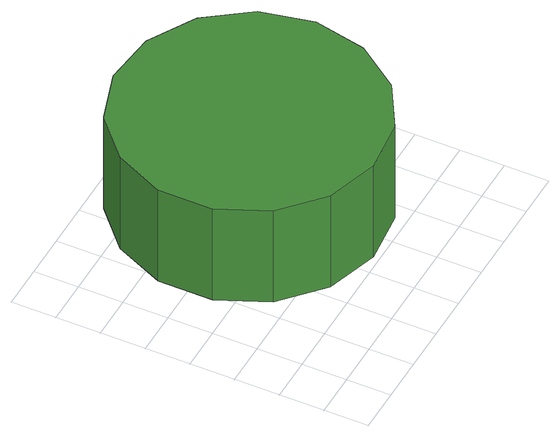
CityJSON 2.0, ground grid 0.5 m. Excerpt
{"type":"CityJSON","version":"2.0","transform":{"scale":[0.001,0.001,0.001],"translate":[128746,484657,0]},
"CityObjects":{
"tree1":{"type":"SolitaryVegetationObject","attributes":{"function":"something"},"geometry":[{"type":"MultiSurface","lod":"1","boundaries":[[[0,1,2,3,4,5,6,7,8,9,10,11,12,13,14]],[[15,16,17,18,19,20,21,22,23,24,25,26,27,28,29]],[[0,29,28,1]],[[1,28,27,2]],[[2,27,26,3]],[[3,26,25,4]],[[4,25,24,5]],[[5,24,23,6]],[[6,23,22,7]],[[7,22,21,8]],[[8,21,20,9]],[[9,20,19,10]],[[10,19,18,11]],[[11,18,17,12]],[[12,17,16,13]],[[13,16,15,14]],[[14,15,29,0]]]}]}
},
"vertices":[
[3340,2027,2114],[3213,2623,2114],[2855,3116,2114],[2327,3420,2114],[1722,3484,2114],[1142,3296,2114],[690,2888,2114],[442,2332,2114],[442,1722,2114],[690,1166,2114],[1142,758,2114],[1722,570,2114],[2327,634,2114],[2855,938,2114],[3213,1431,2114],[3213,1431,864],[2855,938,864],[2327,634,864],[1722,570,864],[1142,758,864],[690,1166,864],[442,1722,864],[442,2332,864],[690,2888,864],[1142,3296,864],[1722,3484,864],[2327,3420,864],[2855,3116,864],[3213,2623,864],[3340,2027,864]
]}
